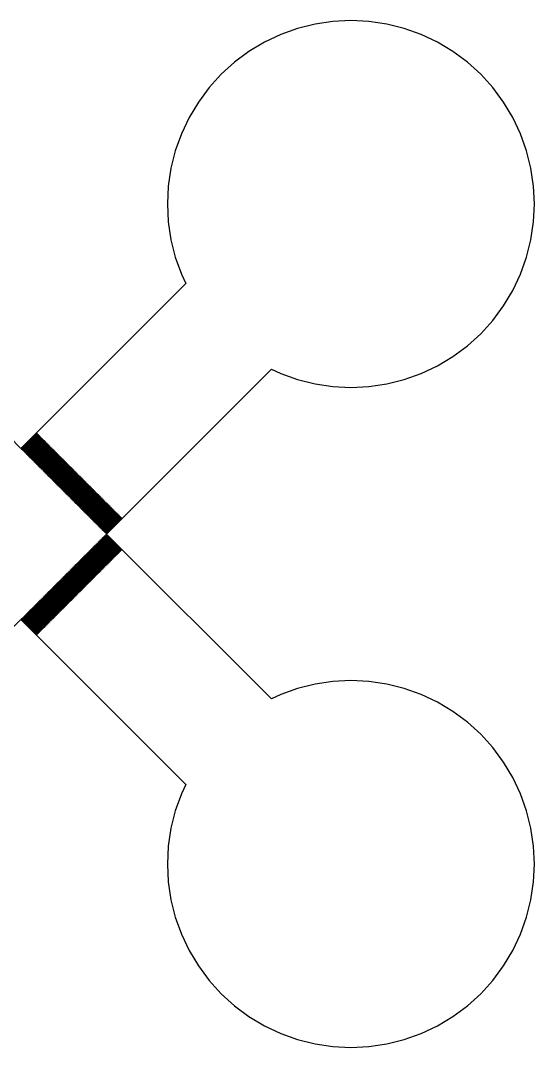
# Model space of a CAD drawing. Extents: x -73 to 181, y -8 to 80.
# Drawn here: x 27 to 34, y 2 to 16 of the extents above; entities that cross this region are included whole.
import ezdxf

# ---------------------------------------------------------------- set-up
doc = ezdxf.new("R2010")
doc.units = 0

msp = doc.modelspace()

# ---------------------------------------------------------------- linework, layer by layer
for p, q in [((31.2521, 15.9851), (31.0095, 15.9491)), ((31.4972, 15.9972), (31.2521, 15.9851)), ((31.7422, 15.9851), (31.4972, 15.9972)), ((31.9849, 15.9491), (31.7422, 15.9851)), ((30.7715, 15.8895), (30.5405, 15.8069)), ((31.0095, 15.9491), (30.7715, 15.8895)), ((32.2229, 15.8895), (31.9849, 15.9491)), ((32.4539, 15.8069), (32.2229, 15.8895)), ((30.3187, 15.702), (30.1083, 15.5759)), ((30.5405, 15.8069), (30.3187, 15.702)), ((32.6757, 15.702), (32.4539, 15.8069)), ((32.8861, 15.5759), (32.6757, 15.702)), ((30.1083, 15.5759), (29.9112, 15.4297)), ((33.0832, 15.4297), (32.8861, 15.5759)), ((29.9112, 15.4297), (29.7294, 15.265)), ((33.265, 15.265), (33.0832, 15.4297)), ((29.7294, 15.265), (29.5647, 15.0832)), ((33.4297, 15.0832), (33.265, 15.265)), ((29.5647, 15.0832), (29.4185, 14.8861)), ((33.5759, 14.8861), (33.4297, 15.0832)), ((29.4185, 14.8861), (29.2924, 14.6757)), ((33.702, 14.6757), (33.5759, 14.8861)), ((29.2924, 14.6757), (29.1875, 14.4539)), ((33.8069, 14.4539), (33.702, 14.6757)), ((29.1875, 14.4539), (29.1048, 14.2229)), ((33.8895, 14.2229), (33.8069, 14.4539)), ((29.1048, 14.2229), (29.0452, 13.9849)), ((33.9491, 13.9849), (33.8895, 14.2229)), ((29.0452, 13.9849), (29.0092, 13.7422)), ((33.9851, 13.7422), (33.9491, 13.9849)), ((29.0092, 13.7422), (28.9972, 13.4972)), ((33.9972, 13.4972), (33.9851, 13.7422)), ((28.9972, 13.4972), (29.0092, 13.2521)), ((33.9851, 13.2521), (33.9972, 13.4972)), ((29.0092, 13.2521), (29.0452, 13.0094)), ((33.9491, 13.0095), (33.9851, 13.2521)), ((29.0452, 13.0094), (29.1048, 12.7715)), ((33.8895, 12.7715), (33.9491, 13.0095)), ((29.1048, 12.7715), (29.1875, 12.5405)), ((33.8069, 12.5405), (33.8895, 12.7715)), ((29.1875, 12.5405), (29.2473, 12.414)), ((33.702, 12.3187), (33.8069, 12.5405)), ((27, 10.1667), (24.7527, 12.414)), ((29.2473, 12.414), (27, 10.1667)), ((33.5759, 12.1083), (33.702, 12.3187)), ((33.4297, 11.9112), (33.5759, 12.1083)), ((33.265, 11.7294), (33.4297, 11.9112)), ((33.0832, 11.5647), (33.265, 11.7294)), ((32.8861, 11.4185), (33.0832, 11.5647)), ((32.6757, 11.2924), (32.8861, 11.4185)), ((28.1667, 9), (30.414, 11.2473)), ((30.414, 11.2473), (30.5405, 11.1875)), ((32.4539, 11.1875), (32.6757, 11.2924)), ((30.5405, 11.1875), (30.7715, 11.1048)), ((30.7715, 11.1048), (31.0094, 11.0452)), ((31.9849, 11.0452), (32.2229, 11.1048)), ((32.2229, 11.1048), (32.4539, 11.1875)), ((31.0094, 11.0452), (31.2521, 11.0092)), ((31.2521, 11.0092), (31.4972, 10.9972)), ((31.4972, 10.9972), (31.7422, 11.0092)), ((31.7422, 11.0092), (31.9849, 11.0452)), ((27.0071, 10.1596), (27.2192, 10.3718)), ((27.2263, 10.3647), (27.0141, 10.1526)), ((27.0212, 10.1455), (27.2333, 10.3576)), ((27.2192, 10.3718), (27.2263, 10.3647)), ((27.2333, 10.3576), (27.2404, 10.3506)), ((27.2404, 10.3506), (27.0283, 10.1384)), ((27.0354, 10.1314), (27.2475, 10.3435)), ((27.2545, 10.3364), (27.0424, 10.1243)), ((27.0495, 10.1172), (27.2616, 10.3293)), ((27.2687, 10.3223), (27.0566, 10.1102)), ((27.0636, 10.1031), (27.2758, 10.3152)), ((27.2828, 10.3081), (27.0707, 10.096)), ((27.0778, 10.0889), (27.2899, 10.3011)), ((27.297, 10.294), (27.0849, 10.0819)), ((27.0919, 10.0748), (27.304, 10.2869)), ((27.3111, 10.2799), (27.099, 10.0677)), ((27.1061, 10.0607), (27.3182, 10.2728)), ((27.3253, 10.2657), (27.1131, 10.0536)), ((27.1202, 10.0465), (27.3323, 10.2586)), ((27.3394, 10.2516), (27.1273, 10.0394)), ((27.1344, 10.0324), (27.3465, 10.2445)), ((27.3535, 10.2374), (27.1414, 10.0253)), ((27.1485, 10.0182), (27.3606, 10.2303)), ((27.3677, 10.2233), (27.1556, 10.0112)), ((27.1626, 10.0041), (27.3748, 10.2162)), ((27.2475, 10.3435), (27.2545, 10.3364)), ((27.2616, 10.3293), (27.2687, 10.3223)), ((27.2758, 10.3152), (27.2828, 10.3081)), ((27.2899, 10.3011), (27.297, 10.294)), ((27.304, 10.2869), (27.3111, 10.2799)), ((27.3182, 10.2728), (27.3253, 10.2657)), ((27.3323, 10.2586), (27.3394, 10.2516)), ((27.3465, 10.2445), (27.3535, 10.2374)), ((27.3606, 10.2303), (27.3677, 10.2233)), ((27.3748, 10.2162), (27.3818, 10.2091)), ((27.0141, 10.1526), (27.0071, 10.1596)), ((27.0283, 10.1384), (27.0212, 10.1455)), ((27.0424, 10.1243), (27.0354, 10.1314)), ((27.0566, 10.1102), (27.0495, 10.1172)), ((27.0707, 10.096), (27.0636, 10.1031)), ((27.0849, 10.0819), (27.0778, 10.0889)), ((27.3818, 10.2091), (27.1697, 9.99701)), ((27.1768, 9.98994), (27.3889, 10.2021)), ((27.396, 10.195), (27.1839, 9.98286)), ((27.1909, 9.9758), (27.403, 10.1879)), ((27.4101, 10.1809), (27.198, 9.96873)), ((27.2051, 9.96165), (27.4172, 10.1738)), ((27.4243, 10.1667), (27.2121, 9.95459)), ((27.2192, 9.94753), (27.4313, 10.1597)), ((27.4384, 10.1526), (27.2263, 9.94044)), ((27.2334, 9.93338), (27.4455, 10.1455)), ((27.4525, 10.1384), (27.2404, 9.9263)), ((27.2475, 9.91924), (27.4596, 10.1314)), ((27.4667, 10.1243), (27.2546, 9.91216)), ((27.2616, 9.90509), (27.4738, 10.1172)), ((27.4808, 10.1101), (27.2687, 9.89801)), ((27.2758, 9.89095), (27.4879, 10.1031)), ((27.495, 10.096), (27.2829, 9.88387)), ((27.2899, 9.8768), (27.502, 10.0889)), ((27.5091, 10.0819), (27.297, 9.86974)), ((27.3889, 10.2021), (27.396, 10.195)), ((27.403, 10.1879), (27.4101, 10.1809)), ((27.4172, 10.1738), (27.4243, 10.1667)), ((27.4313, 10.1597), (27.4384, 10.1526)), ((27.4455, 10.1455), (27.4525, 10.1384)), ((27.4596, 10.1314), (27.4667, 10.1243)), ((27.4738, 10.1172), (27.4808, 10.1101)), ((27.4879, 10.1031), (27.495, 10.096)), ((27.502, 10.0889), (27.5091, 10.0819)), ((27.099, 10.0677), (27.0919, 10.0748)), ((27.1131, 10.0536), (27.1061, 10.0607)), ((27.1273, 10.0394), (27.1202, 10.0465)), ((27.1414, 10.0253), (27.1344, 10.0324)), ((27.1556, 10.0112), (27.1485, 10.0182)), ((27.1697, 9.99701), (27.1626, 10.0041)), ((27.1839, 9.98286), (27.1768, 9.98994)), ((27.198, 9.96873), (27.1909, 9.9758)), ((27.2121, 9.95459), (27.2051, 9.96165)), ((27.2263, 9.94044), (27.2192, 9.94753)), ((27.3041, 9.86266), (27.5162, 10.0748)), ((27.5233, 10.0677), (27.3111, 9.85559)), ((27.3182, 9.84853), (27.5303, 10.0607)), ((27.5374, 10.0536), (27.3253, 9.84145)), ((27.3323, 9.83438), (27.5445, 10.0465)), ((27.5515, 10.0394), (27.3394, 9.8273)), ((27.3465, 9.82024), (27.5586, 10.0324)), ((27.5657, 10.0253), (27.3535, 9.81317)), ((27.3606, 9.80609), (27.5728, 10.0182)), ((27.5798, 10.0112), (27.3677, 9.79903)), ((27.3748, 9.79196), (27.5869, 10.0041)), ((27.594, 9.99701), (27.3818, 9.78488)), ((27.3889, 9.77782), (27.601, 9.98994)), ((27.6081, 9.98286), (27.396, 9.77074)), ((27.4031, 9.76367), (27.6152, 9.9758)), ((27.6223, 9.96872), (27.4101, 9.75659)), ((27.4172, 9.74953), (27.6293, 9.96165)), ((27.6364, 9.95457), (27.4243, 9.74245)), ((27.4313, 9.73538), (27.6435, 9.94751)), ((27.6505, 9.94043), (27.4384, 9.7283)), ((27.5162, 10.0748), (27.5233, 10.0677)), ((27.5303, 10.0607), (27.5374, 10.0536)), ((27.5445, 10.0465), (27.5515, 10.0394)), ((27.5586, 10.0324), (27.5657, 10.0253)), ((27.5728, 10.0182), (27.5798, 10.0112)), ((27.5869, 10.0041), (27.594, 9.99701)), ((27.601, 9.98994), (27.6081, 9.98286)), ((27.6152, 9.9758), (27.6223, 9.96872)), ((27.6293, 9.96165), (27.6364, 9.95457)), ((27.6435, 9.94751), (27.6505, 9.94043)), ((27.2404, 9.9263), (27.2334, 9.93338)), ((27.2546, 9.91216), (27.2475, 9.91924)), ((27.2687, 9.89801), (27.2616, 9.90509)), ((27.2829, 9.88387), (27.2758, 9.89095)), ((27.297, 9.86974), (27.2899, 9.8768)), ((27.3111, 9.85559), (27.3041, 9.86266)), ((27.3253, 9.84145), (27.3182, 9.84853)), ((27.3394, 9.8273), (27.3323, 9.83438)), ((27.3535, 9.81317), (27.3465, 9.82024)), ((27.3677, 9.79903), (27.3606, 9.80609)), ((27.4455, 9.72124), (27.6576, 9.93336)), ((27.6647, 9.9263), (27.4525, 9.71417)), ((27.4596, 9.70709), (27.6718, 9.91922)), ((27.6788, 9.91216), (27.4667, 9.70003)), ((27.4738, 9.69296), (27.6859, 9.90509)), ((27.693, 9.89801), (27.4808, 9.68588)), ((27.4879, 9.67882), (27.7, 9.89095)), ((27.7071, 9.88388), (27.495, 9.67175)), ((27.502, 9.66467), (27.7142, 9.8768)), ((27.7212, 9.86974), (27.5091, 9.65761)), ((27.5162, 9.65053), (27.7283, 9.86266)), ((27.7354, 9.85559), (27.5233, 9.64346)), ((27.5303, 9.63638), (27.7425, 9.84851)), ((27.7495, 9.84145), (27.5374, 9.62932)), ((27.5445, 9.62224), (27.7566, 9.83437)), ((27.7637, 9.8273), (27.5515, 9.61517)), ((27.5586, 9.60809), (27.7708, 9.82022)), ((27.7778, 9.81316), (27.5657, 9.60103)), ((27.5728, 9.59396), (27.7849, 9.80609)), ((27.792, 9.79901), (27.5798, 9.58688)), ((27.6576, 9.93336), (27.6647, 9.9263)), ((27.6718, 9.91922), (27.6788, 9.91216)), ((27.6859, 9.90509), (27.693, 9.89801)), ((27.7, 9.89095), (27.7071, 9.88388)), ((27.7142, 9.8768), (27.7212, 9.86974)), ((27.7283, 9.86266), (27.7354, 9.85559)), ((27.7425, 9.84851), (27.7495, 9.84145)), ((27.7566, 9.83437), (27.7637, 9.8273)), ((27.7708, 9.82022), (27.7778, 9.81316)), ((27.7849, 9.80609), (27.792, 9.79901)), ((27.3818, 9.78488), (27.3748, 9.79196)), ((27.396, 9.77074), (27.3889, 9.77782)), ((27.4101, 9.75659), (27.4031, 9.76367)), ((27.4243, 9.74245), (27.4172, 9.74953)), ((27.4384, 9.7283), (27.4313, 9.73538)), ((27.4525, 9.71417), (27.4455, 9.72124)), ((27.4667, 9.70003), (27.4596, 9.70709)), ((27.4808, 9.68588), (27.4738, 9.69296)), ((27.495, 9.67175), (27.4879, 9.67882)), ((27.5091, 9.65761), (27.502, 9.66467)), ((27.5869, 9.57983), (27.799, 9.79196)), ((27.8061, 9.78488), (27.594, 9.57275)), ((27.601, 9.56569), (27.8132, 9.77782)), ((27.8202, 9.77075), (27.6081, 9.55862)), ((27.6152, 9.55154), (27.8273, 9.76367)), ((27.8344, 9.75661), (27.6222, 9.54448)), ((27.6293, 9.53741), (27.8414, 9.74954)), ((27.8485, 9.74246), (27.6364, 9.53033)), ((27.6435, 9.52325), (27.8556, 9.73538)), ((27.8627, 9.72832), (27.6505, 9.51619)), ((27.6576, 9.50911), (27.8697, 9.72124)), ((27.8768, 9.71417), (27.6647, 9.50204)), ((27.6718, 9.49496), (27.8839, 9.70709)), ((27.8909, 9.70003), (27.6788, 9.4879)), ((27.6859, 9.48083), (27.898, 9.69296)), ((27.9051, 9.68588), (27.693, 9.47375)), ((27.7, 9.46669), (27.9122, 9.67882)), ((27.9192, 9.67175), (27.7071, 9.45963)), ((27.7142, 9.45255), (27.9263, 9.66467)), ((27.9334, 9.65761), (27.7212, 9.44548)), ((27.799, 9.79196), (27.8061, 9.78488)), ((27.8132, 9.77782), (27.8202, 9.77075)), ((27.8273, 9.76367), (27.8344, 9.75661)), ((27.8414, 9.74954), (27.8485, 9.74246)), ((27.8556, 9.73538), (27.8627, 9.72832)), ((27.8697, 9.72124), (27.8768, 9.71417)), ((27.8839, 9.70709), (27.8909, 9.70003)), ((27.898, 9.69296), (27.9051, 9.68588)), ((27.9122, 9.67882), (27.9192, 9.67175)), ((27.9263, 9.66467), (27.9334, 9.65761)), ((27.5233, 9.64346), (27.5162, 9.65053)), ((27.5374, 9.62932), (27.5303, 9.63638)), ((27.5515, 9.61517), (27.5445, 9.62224)), ((27.5657, 9.60103), (27.5586, 9.60809)), ((27.5798, 9.58688), (27.5728, 9.59396)), ((27.594, 9.57275), (27.5869, 9.57983)), ((27.6081, 9.55862), (27.601, 9.56569)), ((27.6222, 9.54448), (27.6152, 9.55154)), ((27.6364, 9.53033), (27.6293, 9.53741)), ((27.6505, 9.51619), (27.6435, 9.52325)), ((27.7283, 9.43842), (27.9404, 9.65054)), ((27.9475, 9.64346), (27.7354, 9.43134)), ((27.7424, 9.42427), (27.9546, 9.6364)), ((27.9617, 9.62933), (27.7495, 9.41721)), ((27.7566, 9.41013), (27.9687, 9.62225)), ((27.9758, 9.61519), (27.7637, 9.40306)), ((27.7707, 9.39598), (27.9829, 9.60811)), ((27.9899, 9.60104), (27.7778, 9.38892)), ((27.7849, 9.38184), (27.997, 9.59396)), ((28.0041, 9.5869), (27.792, 9.37477)), ((27.799, 9.36769), (28.0112, 9.57982)), ((28.0182, 9.57275), (27.8061, 9.36063)), ((27.8132, 9.35355), (28.0253, 9.56567)), ((28.0324, 9.55861), (27.8202, 9.34648)), ((27.8273, 9.33942), (28.0394, 9.55154)), ((28.0465, 9.54446), (27.8344, 9.33234)), ((27.8414, 9.32527), (28.0536, 9.5374)), ((28.0607, 9.53032), (27.8485, 9.31819)), ((27.8556, 9.31113), (28.0677, 9.52325)), ((28.0748, 9.51619), (27.8627, 9.30406)), ((27.9404, 9.65054), (27.9475, 9.64346)), ((27.9546, 9.6364), (27.9617, 9.62933)), ((27.9687, 9.62225), (27.9758, 9.61519)), ((27.9829, 9.60811), (27.9899, 9.60104)), ((27.997, 9.59396), (28.0041, 9.5869)), ((28.0112, 9.57982), (28.0182, 9.57275)), ((28.0253, 9.56567), (28.0324, 9.55861)), ((28.0394, 9.55154), (28.0465, 9.54446)), ((28.0536, 9.5374), (28.0607, 9.53032)), ((28.0677, 9.52325), (28.0748, 9.51619)), ((27.6647, 9.50204), (27.6576, 9.50911)), ((27.6788, 9.4879), (27.6718, 9.49496)), ((27.693, 9.47375), (27.6859, 9.48083)), ((27.7071, 9.45963), (27.7, 9.46669)), ((27.7212, 9.44548), (27.7142, 9.45255)), ((27.7354, 9.43134), (27.7283, 9.43842)), ((27.7495, 9.41721), (27.7424, 9.42427)), ((27.7637, 9.40306), (27.7566, 9.41013)), ((27.7778, 9.38892), (27.7707, 9.39598)), ((27.792, 9.37477), (27.7849, 9.38184)), ((27.8697, 9.29698), (28.0819, 9.50911)), ((28.0889, 9.50204), (27.8768, 9.28992)), ((27.8839, 9.28285), (28.096, 9.49498)), ((28.1031, 9.4879), (27.8909, 9.27577)), ((27.898, 9.26871), (28.1101, 9.48083)), ((28.1172, 9.47377), (27.9051, 9.26164)), ((27.9122, 9.25456), (28.1243, 9.46669)), ((28.1314, 9.45963), (27.9192, 9.2475)), ((27.9263, 9.24042), (28.1384, 9.45255)), ((28.1455, 9.44548), (27.9334, 9.23335)), ((27.9404, 9.22627), (28.1526, 9.4384)), ((28.1597, 9.43134), (27.9475, 9.21921)), ((27.9546, 9.21213), (28.1667, 9.42426)), ((28.1738, 9.41719), (27.9617, 9.20506)), ((27.9687, 9.19798), (28.1809, 9.41011)), ((28.1879, 9.40305), (27.9758, 9.19092)), ((27.9829, 9.18385), (28.195, 9.39598)), ((28.2021, 9.3889), (27.9899, 9.17677)), ((27.997, 9.16971), (28.2091, 9.38184)), ((28.0819, 9.50911), (28.0889, 9.50204)), ((28.096, 9.49498), (28.1031, 9.4879)), ((28.1101, 9.48083), (28.1172, 9.47377)), ((28.1243, 9.46669), (28.1314, 9.45963)), ((28.1384, 9.45255), (28.1455, 9.44548)), ((28.1526, 9.4384), (28.1597, 9.43134)), ((28.1667, 9.42426), (28.1738, 9.41719)), ((28.1809, 9.41011), (28.1879, 9.40305)), ((28.195, 9.39598), (28.2021, 9.3889)), ((28.2091, 9.38184), (28.2162, 9.37477)), ((27.8061, 9.36063), (27.799, 9.36769)), ((27.8202, 9.34648), (27.8132, 9.35355)), ((27.8344, 9.33234), (27.8273, 9.33942)), ((27.8485, 9.31819), (27.8414, 9.32527)), ((27.8627, 9.30406), (27.8556, 9.31113)), ((27.8768, 9.28992), (27.8697, 9.29698)), ((27.8909, 9.27577), (27.8839, 9.28285)), ((27.9051, 9.26164), (27.898, 9.26871)), ((27.9192, 9.2475), (27.9122, 9.25456)), ((27.9334, 9.23335), (27.9263, 9.24042)), ((28.2162, 9.37477), (28.0041, 9.16264)), ((28.0112, 9.15556), (28.2233, 9.36769)), ((28.2303, 9.36063), (28.0182, 9.1485)), ((28.0253, 9.14142), (28.2374, 9.35355)), ((28.2445, 9.34648), (28.0324, 9.13435)), ((28.0394, 9.12729), (28.2516, 9.33942)), ((28.2586, 9.33234), (28.0465, 9.12021)), ((28.0536, 9.11314), (28.2657, 9.32527)), ((28.2728, 9.31819), (28.0607, 9.10606)), ((28.0677, 9.099), (28.2799, 9.31113)), ((28.2869, 9.30405), (28.0748, 9.09192)), ((28.0819, 9.08485), (28.294, 9.29698)), ((28.3011, 9.2899), (28.0889, 9.07777)), ((28.096, 9.07071), (28.3081, 9.28284)), ((28.3152, 9.27577), (28.1031, 9.06364)), ((28.1102, 9.05656), (28.3223, 9.26869)), ((28.3293, 9.26163), (28.1172, 9.0495)), ((28.1243, 9.04242), (28.3364, 9.25455)), ((28.3435, 9.24748), (28.1314, 9.03535)), ((28.1384, 9.02829), (28.3506, 9.24042)), ((28.2233, 9.36769), (28.2303, 9.36063)), ((28.2374, 9.35355), (28.2445, 9.34648)), ((28.2516, 9.33942), (28.2586, 9.33234)), ((28.2657, 9.32527), (28.2728, 9.31819)), ((28.2799, 9.31113), (28.2869, 9.30405)), ((28.294, 9.29698), (28.3011, 9.2899)), ((28.3081, 9.28284), (28.3152, 9.27577)), ((28.3223, 9.26869), (28.3293, 9.26163)), ((28.3364, 9.25455), (28.3435, 9.24748)), ((28.3506, 9.24042), (28.3576, 9.23334)), ((27.9475, 9.21921), (27.9404, 9.22627)), ((27.9617, 9.20506), (27.9546, 9.21213)), ((27.9758, 9.19092), (27.9687, 9.19798)), ((27.9899, 9.17677), (27.9829, 9.18385)), ((28.0041, 9.16264), (27.997, 9.16971)), ((28.0182, 9.1485), (28.0112, 9.15556)), ((28.0324, 9.13435), (28.0253, 9.14142)), ((28.0465, 9.12021), (28.0394, 9.12729)), ((28.0607, 9.10606), (28.0536, 9.11314)), ((28.0748, 9.09192), (28.0677, 9.099)), ((28.3576, 9.23334), (28.1455, 9.02121)), ((28.1526, 9.01414), (28.3647, 9.22627)), ((28.3718, 9.21921), (28.1596, 9.00708)), ((28.3647, 9.22627), (28.3718, 9.21921)), ((28.0889, 9.07777), (28.0819, 9.08485)), ((28.1031, 9.06364), (28.096, 9.07071)), ((28.1172, 9.0495), (28.1102, 9.05656)), ((28.1314, 9.03535), (28.1243, 9.04242)), ((28.1243, 8.95757), (28.1314, 8.96463)), ((28.3364, 8.74544), (28.1243, 8.95757)), ((28.1314, 8.96463), (28.3435, 8.75252)), ((28.1455, 9.02121), (28.1384, 9.02829)), ((28.1384, 8.97169), (28.1455, 8.97878)), ((28.3506, 8.75958), (28.1384, 8.97169)), ((28.1455, 8.97878), (28.3576, 8.76666)), ((28.1596, 9.00708), (28.1526, 9.01414)), ((28.1526, 8.98584), (28.1596, 8.99292)), ((28.3647, 8.77373), (28.1526, 8.98584)), ((28.1596, 8.99292), (28.3718, 8.78079)), ((30.414, 6.7527), (28.1667, 9)), ((27.9829, 8.81613), (27.9899, 8.82321)), ((27.9899, 8.82321), (28.2021, 8.6111)), ((27.997, 8.83028), (28.0041, 8.83736)), ((28.2091, 8.61816), (27.997, 8.83028)), ((28.0041, 8.83736), (28.2162, 8.62523)), ((28.0112, 8.84442), (28.0182, 8.8515)), ((28.2233, 8.63231), (28.0112, 8.84442)), ((28.0182, 8.8515), (28.2303, 8.63937)), ((28.0253, 8.85857), (28.0324, 8.86565)), ((28.2374, 8.64645), (28.0253, 8.85857)), ((28.0324, 8.86565), (28.2445, 8.65352)), ((28.0394, 8.87271), (28.0465, 8.87979)), ((28.2516, 8.66058), (28.0394, 8.87271)), ((28.0465, 8.87979), (28.2586, 8.66766)), ((28.0536, 8.88686), (28.0606, 8.89392)), ((28.2657, 8.67473), (28.0536, 8.88686)), ((28.0606, 8.89392), (28.2728, 8.68179)), ((28.0677, 8.901), (28.0748, 8.90807)), ((28.2798, 8.68887), (28.0677, 8.901)), ((28.0748, 8.90807), (28.2869, 8.69594)), ((28.0818, 8.91513), (28.0889, 8.92221)), ((28.294, 8.703), (28.0818, 8.91513)), ((28.0889, 8.92221), (28.3011, 8.71008)), ((28.096, 8.92928), (28.1031, 8.93634)), ((28.3081, 8.71715), (28.096, 8.92928)), ((28.1031, 8.93634), (28.3152, 8.72423)), ((28.1101, 8.94342), (28.1172, 8.95049)), ((28.3223, 8.73129), (28.1101, 8.94342)), ((28.1172, 8.95049), (28.3293, 8.73837)), ((27.8414, 8.67471), (27.8485, 8.68179)), ((27.8485, 8.68179), (28.0606, 8.46967)), ((27.8556, 8.68886), (27.8627, 8.69594)), ((28.0677, 8.47675), (27.8556, 8.68886)), ((27.8627, 8.69594), (28.0748, 8.48381)), ((27.8697, 8.703), (27.8768, 8.71008)), ((28.0819, 8.49089), (27.8697, 8.703)), ((27.8768, 8.71008), (28.0889, 8.49796)), ((27.8839, 8.71715), (27.8909, 8.72423)), ((28.096, 8.50502), (27.8839, 8.71715)), ((27.8909, 8.72423), (28.1031, 8.5121)), ((27.898, 8.73129), (27.9051, 8.73836)), ((28.1101, 8.51917), (27.898, 8.73129)), ((27.9051, 8.73836), (28.1172, 8.52623)), ((27.9122, 8.74544), (27.9192, 8.7525)), ((28.1243, 8.53331), (27.9122, 8.74544)), ((27.9192, 8.7525), (28.1313, 8.54037)), ((27.9263, 8.75957), (27.9334, 8.76665)), ((28.1384, 8.54744), (27.9263, 8.75957)), ((27.9334, 8.76665), (28.1455, 8.55452)), ((27.9404, 8.77371), (27.9475, 8.78079)), ((28.1526, 8.56158), (27.9404, 8.77371)), ((27.9475, 8.78079), (28.1596, 8.56866)), ((27.9546, 8.78786), (27.9617, 8.79492)), ((28.1667, 8.57573), (27.9546, 8.78786)), ((27.9617, 8.79492), (28.1738, 8.58281)), ((27.9687, 8.802), (27.9758, 8.80907)), ((28.1808, 8.58987), (27.9687, 8.802)), ((27.9758, 8.80907), (28.1879, 8.59695)), ((28.195, 8.60402), (27.9829, 8.81613)), ((28.2728, 8.68179), (28.2657, 8.67473)), ((28.2869, 8.69594), (28.2798, 8.68887)), ((28.3011, 8.71008), (28.294, 8.703)), ((28.3152, 8.72423), (28.3081, 8.71715)), ((28.3293, 8.73837), (28.3223, 8.73129)), ((28.3435, 8.75252), (28.3364, 8.74544)), ((28.3576, 8.76666), (28.3506, 8.75958)), ((28.3718, 8.78079), (28.3647, 8.77373)), ((27.7, 8.53329), (27.7071, 8.54036)), ((27.7071, 8.54036), (27.9192, 8.32825)), ((27.7142, 8.54744), (27.7212, 8.5545)), ((27.9263, 8.33533), (27.7142, 8.54744)), ((27.7212, 8.5545), (27.9334, 8.34239)), ((27.7283, 8.56158), (27.7354, 8.56865)), ((27.9404, 8.34946), (27.7283, 8.56158)), ((27.7354, 8.56865), (27.9475, 8.35654)), ((27.7424, 8.57573), (27.7495, 8.58279)), ((27.9546, 8.3636), (27.7424, 8.57573)), ((27.7495, 8.58279), (27.9616, 8.37067)), ((27.7566, 8.58987), (27.7637, 8.59694)), ((27.9687, 8.37775), (27.7566, 8.58987)), ((27.7637, 8.59694), (27.9758, 8.38481)), ((27.7707, 8.60402), (27.7778, 8.61108)), ((27.9829, 8.39189), (27.7707, 8.60402)), ((27.7778, 8.61108), (27.9899, 8.39896)), ((27.7849, 8.61815), (27.7919, 8.62523)), ((27.997, 8.40602), (27.7849, 8.61815)), ((27.7919, 8.62523), (28.0041, 8.4131)), ((27.799, 8.63229), (27.8061, 8.63936)), ((28.0111, 8.42017), (27.799, 8.63229)), ((27.8061, 8.63936), (28.0182, 8.42723)), ((27.8132, 8.64644), (27.8202, 8.6535)), ((28.0253, 8.43431), (27.8132, 8.64644)), ((27.8202, 8.6535), (28.0323, 8.44138)), ((27.8273, 8.66057), (27.8344, 8.66765)), ((28.0394, 8.44846), (27.8273, 8.66057)), ((27.8344, 8.66765), (28.0465, 8.45552)), ((28.0536, 8.4626), (27.8414, 8.67471)), ((28.1313, 8.54037), (28.1243, 8.53331)), ((28.1455, 8.55452), (28.1384, 8.54744)), ((28.1596, 8.56866), (28.1526, 8.56158)), ((28.1738, 8.58281), (28.1667, 8.57573)), ((28.1879, 8.59695), (28.1808, 8.58987)), ((28.2021, 8.6111), (28.195, 8.60402)), ((28.2162, 8.62523), (28.2091, 8.61816)), ((28.2303, 8.63937), (28.2233, 8.63231)), ((28.2445, 8.65352), (28.2374, 8.64645)), ((28.2586, 8.66766), (28.2516, 8.66058)), ((27.5586, 8.39189), (27.5657, 8.39896)), ((27.5657, 8.39896), (27.7778, 8.18683)), ((27.5728, 8.40602), (27.5798, 8.4131)), ((27.7849, 8.19391), (27.5728, 8.40602)), ((27.5798, 8.4131), (27.7919, 8.20097)), ((27.5869, 8.42017), (27.594, 8.42723)), ((27.799, 8.20804), (27.5869, 8.42017)), ((27.594, 8.42723), (27.8061, 8.21512)), ((27.601, 8.43431), (27.6081, 8.44138)), ((27.8132, 8.22218), (27.601, 8.43431)), ((27.6081, 8.44138), (27.8202, 8.22925)), ((27.6152, 8.44846), (27.6222, 8.45552)), ((27.8273, 8.23633), (27.6152, 8.44846)), ((27.6222, 8.45552), (27.8344, 8.24339)), ((27.6293, 8.46259), (27.6364, 8.46967)), ((27.8414, 8.25046), (27.6293, 8.46259)), ((27.6364, 8.46967), (27.8485, 8.25754)), ((27.6434, 8.47673), (27.6505, 8.4838)), ((27.8556, 8.2646), (27.6434, 8.47673)), ((27.6505, 8.4838), (27.8626, 8.27167)), ((27.6576, 8.49088), (27.6647, 8.49794)), ((27.8697, 8.27875), (27.6576, 8.49088)), ((27.6647, 8.49794), (27.8768, 8.28581)), ((27.6717, 8.50502), (27.6788, 8.51208)), ((27.8839, 8.29289), (27.6717, 8.50502)), ((27.6788, 8.51208), (27.8909, 8.29996)), ((27.6859, 8.51915), (27.6929, 8.52623)), ((27.898, 8.30704), (27.6859, 8.51915)), ((27.6929, 8.52623), (27.9051, 8.3141)), ((27.9122, 8.32118), (27.7, 8.53329)), ((27.9899, 8.39896), (27.9829, 8.39189)), ((28.0041, 8.4131), (27.997, 8.40602)), ((28.0182, 8.42723), (28.0111, 8.42017)), ((28.0323, 8.44138), (28.0253, 8.43431)), ((28.0465, 8.45552), (28.0394, 8.44846)), ((28.0606, 8.46967), (28.0536, 8.4626)), ((28.0748, 8.48381), (28.0677, 8.47675)), ((28.0889, 8.49796), (28.0819, 8.49089)), ((28.1031, 8.5121), (28.096, 8.50502)), ((28.1172, 8.52623), (28.1101, 8.51917)), ((27.4172, 8.25047), (27.4243, 8.25754)), ((27.4243, 8.25754), (27.6364, 8.04541)), ((27.4313, 8.2646), (27.4384, 8.27168)), ((27.6435, 8.05249), (27.4313, 8.2646)), ((27.4384, 8.27168), (27.6505, 8.05956)), ((27.4455, 8.27875), (27.4525, 8.28581)), ((27.6576, 8.06664), (27.4455, 8.27875)), ((27.4525, 8.28581), (27.6647, 8.0737)), ((27.4596, 8.29289), (27.4667, 8.29996)), ((27.6718, 8.08078), (27.4596, 8.29289)), ((27.4667, 8.29996), (27.6788, 8.08784)), ((27.4738, 8.30704), (27.4808, 8.3141)), ((27.6859, 8.09491), (27.4738, 8.30704)), ((27.4808, 8.3141), (27.693, 8.10199)), ((27.4879, 8.32118), (27.495, 8.32825)), ((27.7, 8.10905), (27.4879, 8.32118)), ((27.495, 8.32825), (27.7071, 8.11612)), ((27.502, 8.33533), (27.5091, 8.34239)), ((27.7142, 8.1232), (27.502, 8.33533)), ((27.5091, 8.34239), (27.7212, 8.13026)), ((27.5162, 8.34947), (27.5233, 8.35654)), ((27.7283, 8.13734), (27.5162, 8.34947)), ((27.5233, 8.35654), (27.7354, 8.14441)), ((27.5303, 8.3636), (27.5374, 8.37068)), ((27.7424, 8.15147), (27.5303, 8.3636)), ((27.5374, 8.37068), (27.7495, 8.15855)), ((27.5445, 8.37775), (27.5515, 8.38481)), ((27.7566, 8.16562), (27.5445, 8.37775)), ((27.5515, 8.38481), (27.7637, 8.17268)), ((27.7707, 8.17976), (27.5586, 8.39189)), ((27.8485, 8.25754), (27.8414, 8.25046)), ((27.8626, 8.27167), (27.8556, 8.2646)), ((27.8768, 8.28581), (27.8697, 8.27875)), ((27.8909, 8.29996), (27.8839, 8.29289)), ((27.9051, 8.3141), (27.898, 8.30704)), ((27.9192, 8.32825), (27.9122, 8.32118)), ((27.9334, 8.34239), (27.9263, 8.33533)), ((27.9475, 8.35654), (27.9404, 8.34946)), ((27.9616, 8.37067), (27.9546, 8.3636)), ((27.9758, 8.38481), (27.9687, 8.37775)), ((27.2899, 8.12318), (27.297, 8.13025)), ((27.502, 7.91106), (27.2899, 8.12318)), ((27.297, 8.13025), (27.5091, 7.91814)), ((27.304, 8.13733), (27.3111, 8.14439)), ((27.5162, 7.9252), (27.304, 8.13733)), ((27.3111, 8.14439), (27.5233, 7.93228)), ((27.3182, 8.15147), (27.3253, 8.15854)), ((27.5303, 7.93935), (27.3182, 8.15147)), ((27.3253, 8.15854), (27.5374, 7.94643)), ((27.3323, 8.16562), (27.3394, 8.17268)), ((27.5445, 7.95349), (27.3323, 8.16562)), ((27.3394, 8.17268), (27.5515, 7.96057)), ((27.3465, 8.17976), (27.3535, 8.18683)), ((27.5586, 7.96764), (27.3465, 8.17976)), ((27.3535, 8.18683), (27.5657, 7.9747)), ((27.3606, 8.19391), (27.3677, 8.20097)), ((27.5728, 7.98178), (27.3606, 8.19391)), ((27.3677, 8.20097), (27.5798, 7.98885)), ((27.3748, 8.20804), (27.3818, 8.21512)), ((27.5869, 7.99591), (27.3748, 8.20804)), ((27.3818, 8.21512), (27.594, 8.00299)), ((27.3889, 8.22218), (27.396, 8.22925)), ((27.601, 8.01006), (27.3889, 8.22218)), ((27.396, 8.22925), (27.6081, 8.01712)), ((27.403, 8.23633), (27.4101, 8.24339)), ((27.6152, 8.0242), (27.403, 8.23633)), ((27.4101, 8.24339), (27.6222, 8.03127)), ((27.6293, 8.03835), (27.4172, 8.25047)), ((27.7212, 8.13026), (27.7142, 8.1232)), ((27.7354, 8.14441), (27.7283, 8.13734)), ((27.7495, 8.15855), (27.7424, 8.15147)), ((27.7637, 8.17268), (27.7566, 8.16562)), ((27.7778, 8.18683), (27.7707, 8.17976)), ((27.7919, 8.20097), (27.7849, 8.19391)), ((27.8061, 8.21512), (27.799, 8.20804)), ((27.8202, 8.22925), (27.8132, 8.22218)), ((27.8344, 8.24339), (27.8273, 8.23633)), ((27.1485, 7.98177), (27.1556, 7.98883)), ((27.3606, 7.76964), (27.1485, 7.98177)), ((27.1556, 7.98883), (27.3677, 7.77672)), ((27.1626, 7.99591), (27.1697, 8.00298)), ((27.3748, 7.78378), (27.1626, 7.99591)), ((27.1697, 8.00298), (27.3818, 7.79086)), ((27.1768, 8.01004), (27.1839, 8.01712)), ((27.3889, 7.79793), (27.1768, 8.01004)), ((27.1839, 8.01712), (27.396, 7.80501)), ((27.1909, 8.02419), (27.198, 8.03127)), ((27.403, 7.81207), (27.1909, 8.02419)), ((27.198, 8.03127), (27.4101, 7.81914)), ((27.2051, 8.03833), (27.2121, 8.04541)), ((27.4172, 7.82622), (27.2051, 8.03833)), ((27.2121, 8.04541), (27.4243, 7.83328)), ((27.2192, 8.05247), (27.2263, 8.05956)), ((27.4313, 7.84035), (27.2192, 8.05247)), ((27.2263, 8.05956), (27.4384, 7.84743)), ((27.2333, 8.06662), (27.2404, 8.0737)), ((27.4455, 7.85449), (27.2333, 8.06662)), ((27.2404, 8.0737), (27.4525, 7.86157)), ((27.2475, 8.08076), (27.2545, 8.08783)), ((27.4596, 7.86864), (27.2475, 8.08076)), ((27.2545, 8.08783), (27.4667, 7.8757)), ((27.2616, 8.09491), (27.2687, 8.10197)), ((27.4738, 7.88278), (27.2616, 8.09491)), ((27.2687, 8.10197), (27.4808, 7.88985)), ((27.2758, 8.10904), (27.2828, 8.11612)), ((27.4879, 7.89691), (27.2758, 8.10904)), ((27.2828, 8.11612), (27.495, 7.90399)), ((27.5798, 7.98885), (27.5728, 7.98178)), ((27.594, 8.00299), (27.5869, 7.99591)), ((27.6081, 8.01712), (27.601, 8.01006)), ((27.6222, 8.03127), (27.6152, 8.0242)), ((27.6364, 8.04541), (27.6293, 8.03835)), ((27.6505, 8.05956), (27.6435, 8.05249)), ((27.6647, 8.0737), (27.6576, 8.06664)), ((27.6788, 8.08784), (27.6718, 8.08078)), ((27.693, 8.10199), (27.6859, 8.09491)), ((27.7071, 8.11612), (27.7, 8.10905)), ((27.0071, 7.84035), (27.0141, 7.84741)), ((27.2192, 7.62822), (27.0071, 7.84035)), ((27.0141, 7.84741), (27.2263, 7.6353)), ((27.0212, 7.85448), (27.0283, 7.86156)), ((27.2333, 7.64236), (27.0212, 7.85448)), ((27.0283, 7.86156), (27.2404, 7.64944)), ((27.0354, 7.86862), (27.0424, 7.8757)), ((27.2475, 7.65651), (27.0354, 7.86862)), ((27.0424, 7.8757), (27.2545, 7.66357)), ((27.0495, 7.88277), (27.0566, 7.88985)), ((27.2616, 7.67065), (27.0495, 7.88277)), ((27.0566, 7.88985), (27.2687, 7.67772)), ((27.0636, 7.89691), (27.0707, 7.90399)), ((27.2758, 7.6848), (27.0636, 7.89691)), ((27.0707, 7.90399), (27.2828, 7.69186)), ((27.0778, 7.91106), (27.0849, 7.91814)), ((27.2899, 7.69893), (27.0778, 7.91106)), ((27.0849, 7.91814), (27.297, 7.70601)), ((27.0919, 7.9252), (27.099, 7.93227)), ((27.304, 7.71307), (27.0919, 7.9252)), ((27.099, 7.93227), (27.3111, 7.72014)), ((27.1061, 7.93935), (27.1131, 7.94641)), ((27.3182, 7.72722), (27.1061, 7.93935)), ((27.1131, 7.94641), (27.3253, 7.73428)), ((27.1202, 7.95348), (27.1273, 7.96056)), ((27.3323, 7.74135), (27.1202, 7.95348)), ((27.1273, 7.96056), (27.3394, 7.74843)), ((27.1343, 7.96762), (27.1414, 7.97469)), ((27.3465, 7.75549), (27.1343, 7.96762)), ((27.1414, 7.97469), (27.3535, 7.76257)), ((27.4384, 7.84743), (27.4313, 7.84035)), ((27.4525, 7.86157), (27.4455, 7.85449)), ((27.4667, 7.8757), (27.4596, 7.86864)), ((27.4808, 7.88985), (27.4738, 7.88278)), ((27.495, 7.90399), (27.4879, 7.89691)), ((27.5091, 7.91814), (27.502, 7.91106)), ((27.5233, 7.93228), (27.5162, 7.9252)), ((27.5374, 7.94643), (27.5303, 7.93935)), ((27.5515, 7.96057), (27.5445, 7.95349)), ((27.5657, 7.9747), (27.5586, 7.96764)), ((24.7527, 5.58598), (27, 7.83327)), ((27, 7.83327), (29.2473, 5.58597)), ((27.297, 7.70601), (27.2899, 7.69893)), ((27.3111, 7.72014), (27.304, 7.71307)), ((27.3253, 7.73428), (27.3182, 7.72722)), ((27.3394, 7.74843), (27.3323, 7.74135)), ((27.3535, 7.76257), (27.3465, 7.75549)), ((27.3677, 7.77672), (27.3606, 7.76964)), ((27.3818, 7.79086), (27.3748, 7.78378)), ((27.396, 7.80501), (27.3889, 7.79793)), ((27.4101, 7.81914), (27.403, 7.81207)), ((27.4243, 7.83328), (27.4172, 7.82622)), ((27.2263, 7.6353), (27.2192, 7.62822)), ((27.2404, 7.64944), (27.2333, 7.64236)), ((27.2545, 7.66357), (27.2475, 7.65651)), ((27.2687, 7.67772), (27.2616, 7.67065)), ((27.2828, 7.69186), (27.2758, 7.6848)), ((31.4972, 7.00281), (31.2521, 6.99077)), ((31.7422, 6.99078), (31.4972, 7.00281)), ((30.7715, 6.89516), (30.5405, 6.8125)), ((31.0094, 6.95477), (30.7715, 6.89516)), ((31.2521, 6.99077), (31.0094, 6.95477)), ((31.9849, 6.95476), (31.7422, 6.99078)), ((32.2229, 6.89516), (31.9849, 6.95476)), ((32.4539, 6.8125), (32.2229, 6.89516)), ((30.5405, 6.8125), (30.414, 6.7527)), ((32.6757, 6.70761), (32.4539, 6.8125)), ((32.8861, 6.58148), (32.6757, 6.70761)), ((33.0832, 6.43535), (32.8861, 6.58148)), ((33.265, 6.27058), (33.0832, 6.43535)), ((33.4297, 6.08879), (33.265, 6.27058)), ((33.5759, 5.89172), (33.4297, 6.08879)), ((33.702, 5.6813), (33.5759, 5.89172)), ((33.8069, 5.45952), (33.702, 5.6813)), ((29.1875, 5.45952), (29.1048, 5.22853)), ((29.2473, 5.58597), (29.1875, 5.45952)), ((33.8895, 5.22852), (33.8069, 5.45952)), ((29.1048, 5.22853), (29.0452, 4.99055)), ((33.9491, 4.99052), (33.8895, 5.22852)), ((29.0452, 4.99055), (29.0092, 4.74788)), ((33.9851, 4.74786), (33.9491, 4.99052)), ((29.0092, 4.74788), (28.9972, 4.50282)), ((33.9972, 4.50281), (33.9851, 4.74786)), ((28.9972, 4.50282), (29.0092, 4.25778)), ((33.9851, 4.25777), (33.9972, 4.50281)), ((29.0092, 4.25778), (29.0452, 4.01509)), ((33.9491, 4.01509), (33.9851, 4.25777)), ((29.0452, 4.01509), (29.1048, 3.7771)), ((33.8895, 3.77708), (33.9491, 4.01509)), ((29.1048, 3.7771), (29.1875, 3.5461)), ((33.8069, 3.54608), (33.8895, 3.77708)), ((29.1875, 3.5461), (29.2924, 3.32431)), ((33.702, 3.3243), (33.8069, 3.54608)), ((29.2924, 3.32431), (29.4185, 3.11388)), ((33.5759, 3.11388), (33.702, 3.3243)), ((29.4185, 3.11388), (29.5647, 2.91682)), ((33.4297, 2.91681), (33.5759, 3.11388)), ((29.5647, 2.91682), (29.7294, 2.73503)), ((33.265, 2.73503), (33.4297, 2.91681)), ((29.7294, 2.73503), (29.9112, 2.57027)), ((33.0832, 2.57027), (33.265, 2.73503)), ((29.9112, 2.57027), (30.1083, 2.42413)), ((32.8861, 2.42413), (33.0832, 2.57027)), ((30.1083, 2.42413), (30.3187, 2.29799)), ((32.6757, 2.29799), (32.8861, 2.42413)), ((30.3187, 2.29799), (30.5405, 2.19312)), ((32.4539, 2.19312), (32.6757, 2.29799)), ((30.5405, 2.19312), (30.7715, 2.11046)), ((30.7715, 2.11046), (31.0095, 2.05084)), ((31.9849, 2.05084), (32.2229, 2.11046)), ((32.2229, 2.11046), (32.4539, 2.19312)), ((31.0095, 2.05084), (31.2521, 2.01485)), ((31.2521, 2.01485), (31.4972, 2.00281)), ((31.4972, 2.00281), (31.7422, 2.01485)), ((31.7422, 2.01485), (31.9849, 2.05084))]:
    msp.add_line(p, q)

doc.saveas('drawing.dxf')
